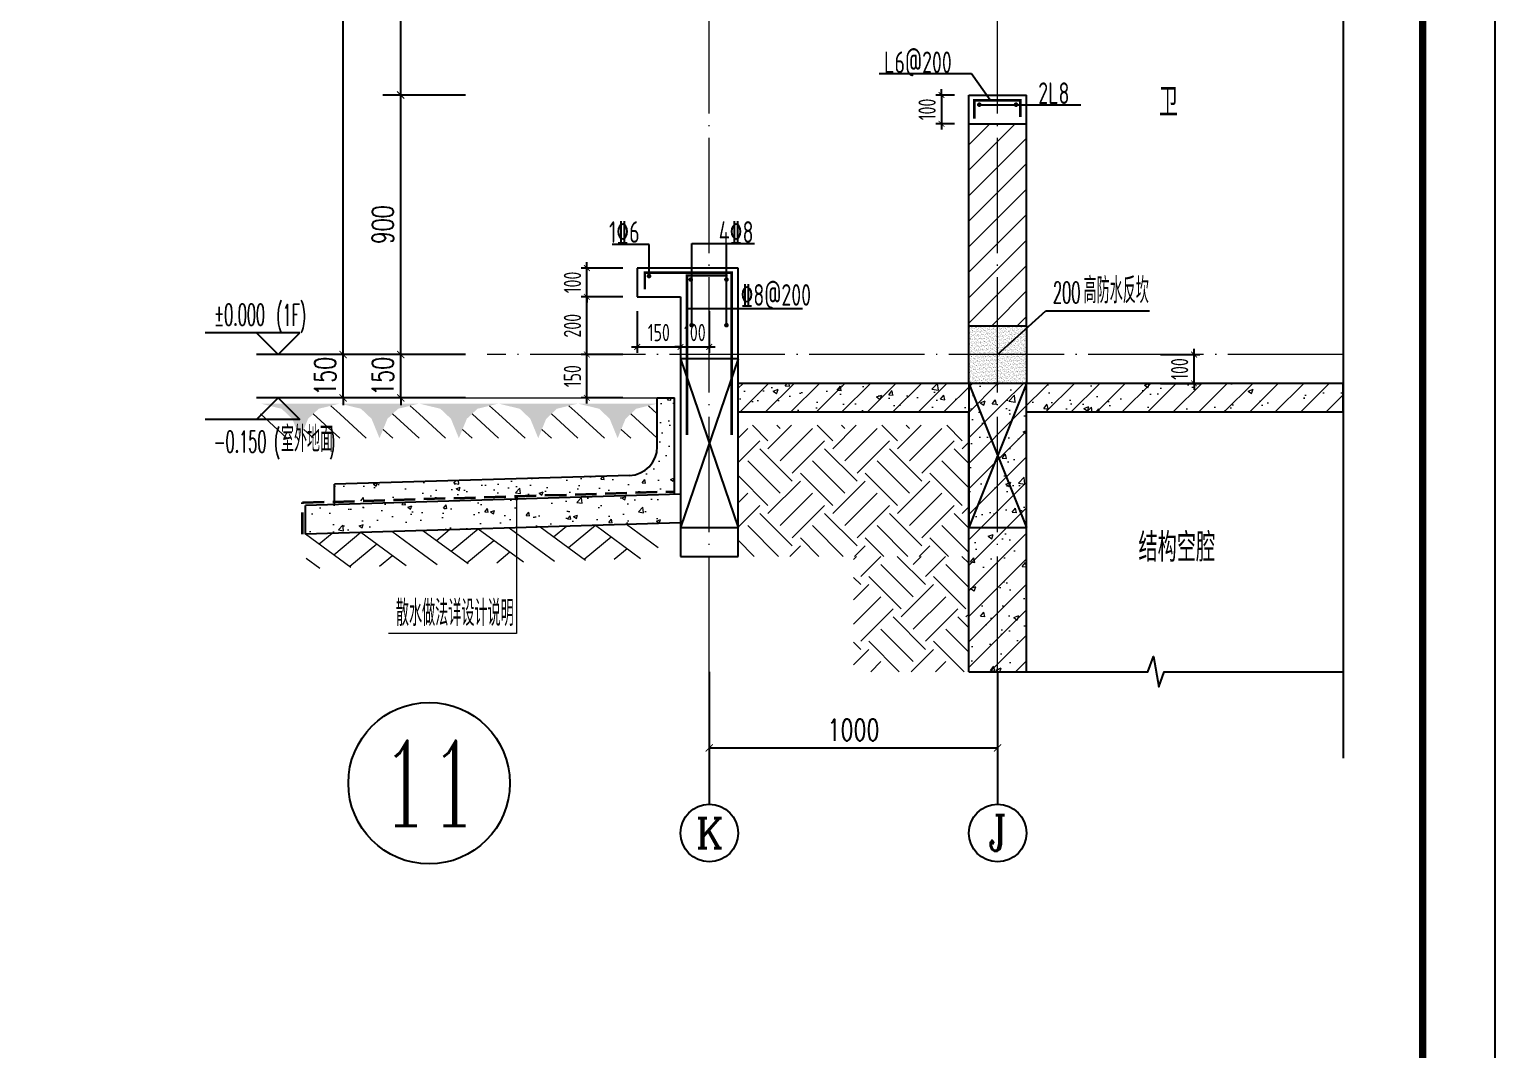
# Model space of a CAD drawing. Extents: x -668857 to 154266, y -275694 to 291306.
# Drawn here: x 78025 to 83107, y 143788 to 147327 of the extents above; entities that cross this region are included whole.
import ezdxf
from ezdxf.enums import TextEntityAlignment as Align

# ---------------------------------------------------------------- set-up
doc = ezdxf.new("R2010")
doc.units = 0
doc.header["$LTSCALE"] = 1000
doc.linetypes.add('DASH', pattern=[0.35, 0.25, -0.1])
doc.linetypes.add('DOTE', pattern=[2.4200000000000004, 2, -0.2, 0.02, -0.2])
doc.layers.get('0').update_dxf_attribs({"linetype": 'CONTINUOUS'})
doc.layers.get('DEFPOINTS').update_dxf_attribs({"linetype": 'CONTINUOUS'})
for name, color, linetype in [('A-AXIS_TEXT', 7, 'CONTINUOUS'), ('AXIS', 3, 'CONTINUOUS'), ('COLUMN', 4, 'CONTINUOUS'), ('DIM', 2, 'CONTINUOUS'), ('DIM_ELEV', 3, 'CONTINUOUS'), ('DIM_IDEN', 67, 'CONTINUOUS'), ('DIM_SYMB', 3, 'CONTINUOUS'), ('PUB_DIM', 3, 'CONTINUOUS'), ('PUB_TEXT', 2, 'CONTINUOUS'), ('REIN', 6, 'CONTINUOUS'), ('S-大样-砼线', 7, 'CONTINUOUS'), ('S-引出线', 40, 'CONTINUOUS'), ('TEXT', 2, 'CONTINUOUS'), ('WALL', 5, 'CONTINUOUS'), ('yichutu', 7, 'CONTINUOUS'), ('立面-看线', 251, 'CONTINUOUS')]:
    doc.layers.add(name, color=color, linetype=linetype)
for name, color, linetype, lineweight in [('AXIS_TEXT', 7, 'CONTINUOUS', 20), ('DOTE', 19, 'DOTE', 9), ('PUB_HATCH', 8, 'CONTINUOUS', 9), ('图框', 9, 'CONTINUOUS', 18), ('填充', 251, 'CONTINUOUS', 5), ('平面-排水沟', 86, 'CONTINUOUS', 15), ('立面-中轮廓线', 30, 'CONTINUOUS', 35), ('粉刷', 251, 'CONTINUOUS', 9)]:
    doc.layers.add(name, color=color, linetype=linetype, lineweight=lineweight)
doc.styles.add('_TCH_AXIS', font='COMPLEX', dxfattribs={"bigfont": 'GBCBIG'})
doc.styles.add('_TCH_DIM', font='SIMPLEX.shx', dxfattribs={"width": 0.7, "bigfont": 'GBCBIG.shx'})
doc.styles.add('_TCH_DIM_T3', font='SIMPLEX', dxfattribs={"width": 0.7058823529411765, "bigfont": 'GBCBIG'})
doc.styles.add('COMPLEX', font='COMPLEX')
doc.styles.add('DIM_FONT_T3', font='SIMPLEX', dxfattribs={"width": 0.7058823529411765, "bigfont": 'GBCBIG'})
doc.styles.add('TSSD_DIMENSION', font='Tssdeng.shx', dxfattribs={"width": 0.7, "bigfont": 'tssdchn.shx'})
doc.styles.add('TSSD_REIN', font='tssdeng.shx', dxfattribs={"width": 0.7, "height": 300, "bigfont": 'tssdchn.shx'})
doc.styles.add('w', font='tssdeng.shx', dxfattribs={"width": 0.8, "bigfont": 'tssdchn.shx'})
doc.dimstyles.new('_TCH_ARCH&&25', dxfattribs={"dimtxt": 74.375, "dimasz": 25, "dimexe": 62.5, "dimexo": 75, "dimgap": 25, "dimtad": 1, "dimdec": 0, "dimzin": 0, "dimdsep": 46, "dimtxsty": '_TCH_DIM_T3', "dimblk": 'ARCHTICK', "dimcen": 0.09, "dimclrt": 7, "dimazin": 0, "dimtfac": 1, "dimtdec": 0, "dimtix": 1, "dimtmove": 2, "dimatfit": 3, "dimldrblk": 'ARCHTICK', "dimfxl": 0, "dimtolj": 1, "dimtzin": 0, "dimarcsym": 0})
doc.dimstyles.new('TSSD_20_20', dxfattribs={"dimtxt": 60, "dimasz": 20, "dimexe": 20, "dimexo": 50, "dimgap": 20, "dimtad": 1, "dimdec": 0, "dimzin": 0, "dimdsep": 46, "dimtxsty": 'TSSD_DIMENSION', "dimblk": 'ARCHTICK', "dimblk1": 'ARCHTICK', "dimblk2": 'ARCHTICK', "dimcen": 0, "dimdle": 20, "dimclrt": 7, "dimadec": 0, "dimazin": 0, "dimtfac": 1, "dimtdec": 0, "dimtix": 1, "dimtmove": 2, "dimatfit": 3, "dimfxl": 0, "dimtolj": 1, "dimtzin": 0, "dimarcsym": 0})
pattern_1 = [(50.00000000000016, (28072.98604835232, 249033.2504860063), (143.4520365201507, -12.55042699651864), [14.99999999999997, -164.9999999999995]), (355.0000000000001, (28072.98604835232, 249033.2504860063), (-27.7502667226004, 150.4384267400023), [12, -132]), (100.4514000000001, (28084.94038435235, 249032.2046180062), (115.7018763428039, 137.887908412191), [12.74803799999998, -140.2284223999996]), (46.18420000000015, (28072.98604835232, 249073.2504860063), (213.448209725129, -33.10380286580305), [22.5, -247.5]), (96.63560000000004, (28090.77339735231, 249070.4918246062), (186.9325411097402, 194.8235741800888), [19.12205759999994, -210.3425999999996]), (351.1842000000001, (28072.98604835232, 249073.2504860063), (186.9323890267249, 194.8237201850654), [18, -198]), (21.00000000000014, (28092.98604835232, 249063.2504860063), (119.3814104236925, -80.52377813306745), [15, -165]), (326.0000000000002, (28092.98604835232, 249063.2504860063), (48.66306638431596, 145.0300090093707), [11.99999999999997, -131.9999999999995]), (71.45140000000016, (28102.93449495232, 249056.5401648062), (168.0445257162978, 64.50609934199092), [12.74803799999997, -140.2284223999995]), (37.50000000000015, (28072.98604835232, 249033.2504860063), (2.431971063457958, 66.5787707662623), [0, -130.3999999999995, 0, -133.9999999999995, 0, -132.4999999999995]), (7.500000000000139, (28072.98604835232, 249033.2504860063), (52.61390748842951, 78.8823423764722), [0, -76.39999999999995, 0, -127.4, 0, -50.49999999999998]), (327.5000000000001, (28028.38604835235, 249033.2504860063), (106.7644872344818, -4.510974346875678), [0, -50, 0, -156, 0, -207]), (317.5000000000001, (28008.38604835235, 249033.2504860063), (116.6372338684772, 20.02099646646384), [0, -64.99999999999973, 0, -103.5999999999997, 0, -146.9999999999995])]
pattern_2 = [(45, (-562273.4887092756, 314642.0661346278), (-44.19417382415921, 44.19417382415922), []), (49.99999999999999, (-562273.4887092756, 314642.0661346278), (179.3150456501884, -15.68803374564878), [18.75, -206.25]), (355, (-562273.4887092756, 314642.0661346278), (-34.68783340325, 188.048033425003), [15, -165]), (100.4514, (-562258.5457892758, 314640.7587996279), (144.6273454285054, 172.3598855152384), [15.9350475, -175.285528]), (46.18420000000002, (-562273.4887092756, 314692.0661346278), (266.8102621564111, -41.37975358225452), [28.12499999999995, -309.3749999999992]), (96.6356, (-562251.2545230256, 314688.6178078778), (233.6656763871758, 243.5294677251104), [23.902572, -262.92825]), (351.1842, (-562273.4887092756, 314692.0661346278), (233.6654862834068, 243.5296502313311), [22.5, -247.5]), (21, (-562248.4887092756, 314679.5661346278), (149.2267630296154, -100.6547226663347), [18.75, -206.25]), (326.0000000000001, (-562248.4887092756, 314679.5661346278), (60.82883298039543, 181.2875112617133), [15, -165]), (71.4514, (-562236.0531510257, 314671.1782331279), (210.0556571453725, 80.6326241774881), [15.9350475, -175.285528]), (37.50000000000001, (-562273.4887092756, 314642.0661346278), (3.039963829322667, 83.22346345782788), [0, -163, 0, -167.5, 0, -165.625]), (7.499999999999999, (-562273.4887092756, 314642.0661346278), (65.76738436053715, 98.60292797059006), [0, -95.5, 0, -159.25, 0, -63.125]), (327.5, (-562329.2387092756, 314642.0661346278), (133.4556090431022, -5.638717933594939), [0, -62.5, 0, -195, 0, -258.75]), (317.5, (-562354.2387092756, 314642.0661346278), (145.7965423355966, 25.02624558307943), [0, -81.25, 0, -129.5, 0, -183.75])]

# ---------------------------------------------------------------- blocks, each defined once
blk = doc.blocks.new('GFDDDDRG')
at = {"layer": '图框'}
blk.add_lwpolyline([(923309.7791572664, -107436.9617041193), (923309.7791572663, -159999.4617041193), (893609.7791572664, -159999.4617041193), (893609.7791572665, -107436.9617041193)], close=True, dxfattribs=at)
blk.add_lwpolyline([(923309.7791572664, -107436.9617041193), (923309.7791572663, -159999.4617041193), (893609.7791572664, -159999.4617041193), (893609.7791572665, -107436.9617041193)], close=True, dxfattribs=at)
at = {"layer": '图框', "const_width": 50}
blk.add_lwpolyline([(894109.7791572664, -159499.4617041193), (922809.7791572663, -159499.4617041193), (922809.7791572664, -108686.9617041193), (894109.7791572665, -108686.9617041193)], close=True, dxfattribs=at)
blk = doc.blocks.new('yct-1051-594-26275-14850-25-1002.0')
at = {"layer": 'yichutu', "color": 7}
blk.add_lwpolyline([(0, 0), (0, 14850), (26275, 14850), (26275, 0)], close=True, dxfattribs=at)
blk = doc.blocks.new('$LINEPAT$素土夯实')
at = {"color": 0}
for p, q in [((0, -210.0000000002183), (210.0000000002183, 0)), ((120.0000000004366, -300), (420.0000000004366, 0)), ((420.0000000004366, 0), (607.5000000004366, -187.5)), ((495.0000000004366, -300), (795.0000000008258, 0)), ((615.0000000006003, 0), (705.0000000005821, -89.99999999998181)), ((314.9999999997817, -105.0000000001091), (502.4999999997817, -292.5000000001091)), ((210.0000000002183, -209.9999999999454), (300, -300)), ((705.0000000010441, -300), (795.0000000008258, -210.0000000002183))]:
    blk.add_line(p, q, dxfattribs=at)
blk = doc.blocks.new('$LinePat$自然土壤')
at = {"color": 0}
for p, q in [((0, -90.00000000005457), (70.98591549290177, -19.01408450693634)), ((0, -300), (210.7368421054289, -89.26315789457112)), ((420.0000000004366, -300), (629.9999999995634, -90.00000000005457)), ((210.0000000002183, -300), (286.3636363636379, -223.6363636365804))]:
    blk.add_line(p, q, dxfattribs=at)
for points in [[(0, 0), (629.9999999995634, 0), (168.0000000003929, -44.99999999989086), (462.0000000002619, -44.99999999989086)], [(168.0000000003929, -44.99999999989086), (462.0000000002619, -44.99999999989086), (252.0000000000437, -131.9999999998799), (377.9999999995198, -131.9999999998799)], [(252.0000000000437, -131.9999999998799), (377.9999999995198, -131.9999999998799), (314.9999999997817, -300)]]:
    blk.add_solid(points, dxfattribs=at)
blk = doc.blocks.new('sanshui')
at = {"layer": '粉刷'}
h = blk.add_hatch(dxfattribs=at)
h.set_pattern_fill('混凝土', color=256, scale=20)
h.set_pattern_definition(pattern_1)
edge = h.paths.add_edge_path()
edge.add_line((346317.8252895003, 427329.631422094), (346257.8252895003, 427329.6314220941))
edge.add_line((346257.8252895004, 427329.631422094), (346257.8252895003, 427160.2764119735))
edge.add_arc((346157.8252895003, 427160.2764119735), 100.0000000000227, 271.7183580016376, 359.9999999999833, ccw=False)
edge.add_line((346160.8239404108, 427060.3213816212), (345137.8252895002, 427029.6314220941))
edge.add_line((345137.8252895002, 427029.6314220941), (345137.8252895002, 426969.6044281662))
edge.add_line((345137.8252895002, 426969.6044281662), (346317.8252895002, 427005.0044281661))
edge.add_line((346317.8252895002, 427005.0044281661), (346317.8252895003, 427329.631422094))
h = blk.add_hatch(dxfattribs=at)
h.set_pattern_fill('混凝土', color=256, scale=20)
h.set_pattern_definition(pattern_1)
h.paths.add_polyline_path([(346337.8252895002, 426895.5549392985), (346337.8252895002, 426995.5999291781), (345037.8252895002, 426956.5999291783), (345037.8252895002, 426856.5549392988)])
at = {"layer": 'COLUMN'}
for p, q in [((346257.8252895004, 427329.631422094), (346317.8252895004, 427329.631422094)), ((346257.8252895003, 427160.2764119735), (346257.8252895004, 427329.631422094)), ((346317.8252895002, 426994.999929178), (346317.8252895004, 427329.631422094)), ((346160.8239404108, 427060.3213816212), (345137.8252895002, 427029.6314220941)), ((345137.8252895002, 426959.5999291783), (345137.8252895002, 427029.6314220941)), ((346338.1251545461, 426995.6089251295), (345037.8252895002, 426956.5999291783)), ((345037.8252895002, 426856.5549392988), (345037.8252895002, 426956.5999291783)), ((346338.1251545559, 426895.5639352502), (345037.8252895002, 426856.5549392988))]:
    blk.add_line(p, q, dxfattribs=at)
blk.add_arc((346157.8252895003, 427160.2764119735), 100, 271.7183580025722, 0, dxfattribs=at)
at = {"layer": '立面-中轮廓线', "linetype": 'DASH', "ltscale": 0.3}
blk.add_lwpolyline([(345027.8252895002, 426856.5549392988), (345027.8252895002, 426966.3044281662), (346317.8252895002, 427005.0044281661)], dxfattribs=at)
at = {"layer": '粉刷'}
blk.add_line((344881.4937397202, 427329.6314220942), (346257.8252895004, 427329.6314220939), dxfattribs=at)
at = {"layer": '粉刷', "yscale": 0.4, "zscale": 0.4}
for name, p, xscale, rotation in [('$LinePat$自然土壤', (345156.7600496762, 427309.6314220941), -0.4369306507241237, 359.9999999999903), ('$LinePat$自然土壤', (345432.0263596322, 427309.631422094), -0.4369306507241237, 359.9999999999903), ('$LinePat$自然土壤', (345707.2926695882, 427309.631422094), -0.4369306507241237, 359.9999999999903), ('$LinePat$自然土壤', (345982.5589795442, 427309.631422094), -0.4369306507241237, 359.9999999999903), ('$LinePat$自然土壤', (346257.8252895002, 427309.6314220939), -0.4369306507241237, 359.9999999999903), ('$LINEPAT$素土夯实', (345444.4919561668, 426868.7549392987), -0.5117605352322558, 1.718358001643932), ('$LINEPAT$素土夯实', (345851.1586228333, 426880.9549392986), -0.5117605352322558, 1.718358001643932), ('$LINEPAT$素土夯实', (346257.8252894999, 426893.1549392985), -0.5117605352322558, 1.718358001643932)]:
    blk.add_blockref(name, p, dxfattribs=dict(at, xscale=xscale, rotation=rotation))
blk = doc.blocks.new('_ArchTick')
at = {"color": 0, "linetype": 'ByBlock', "const_width": 0.15}
blk.add_lwpolyline([(-0.5, -0.5), (0.5, 0.5)], dxfattribs=at)
blk = doc.blocks.new('*D2853')
at = {"layer": 'DEFPOINTS', "color": 0}
for p in [(80133.12256769696, 146399.0340897865), (80283.12256769545, 146399.0340897836), (80283.12256769545, 146225.3233998305)]:
    blk.add_point(p, dxfattribs=at)
at = {"layer": 'DIM', "color": 0, "lineweight": -2}
for p, q in [((80133.12256769696, 146349.0340897865), (80133.12256769696, 146205.3233998305)), ((80283.12256769545, 146349.0340897836), (80283.12256769545, 146205.3233998305)), ((80113.12256769696, 146225.3233998305), (80303.12256769545, 146225.3233998305))]:
    blk.add_line(p, q, dxfattribs=at)
at = {"layer": 'DIM', "color": 0, "lineweight": -2, "xscale": 20, "yscale": 20, "zscale": 20, "rotation": 180}
blk.add_blockref('_ArchTick', (80133.12256769696, 146225.3233998305), dxfattribs=at)
at = {"layer": 'DIM', "color": 0, "lineweight": -2, "xscale": 20, "yscale": 20, "zscale": 20}
blk.add_blockref('_ArchTick', (80283.12256769545, 146225.3233998305), dxfattribs=at)
at = {"layer": 'DIM', "color": 7, "insert": (80208.1225676962, 146275.3233998305), "char_height": 60, "attachment_point": 5, "style": 'TSSD_DIMENSION'}
blk.add_mtext('\\A1;150', dxfattribs=at)
blk = doc.blocks.new('*D2854')
at = {"layer": 'DEFPOINTS', "color": 0}
for p in [(80283.12256769557, 146399.0340897836), (80383.12256101822, 146399.0340897817), (80383.12256101822, 146225.3233998281)]:
    blk.add_point(p, dxfattribs=at)
at = {"layer": 'DIM', "color": 0, "lineweight": -2}
for p, q in [((80283.12256769557, 146349.0340897836), (80283.12256769557, 146205.3233998281)), ((80383.12256101822, 146349.0340897817), (80383.12256101822, 146205.3233998281)), ((80283.12256769557, 146225.3233998281), (80263.12256769557, 146225.3233998281)), ((80283.12256769557, 146225.3233998281), (80383.12256101822, 146225.3233998281)), ((80383.12256101822, 146225.3233998281), (80403.12256101822, 146225.3233998281))]:
    blk.add_line(p, q, dxfattribs=at)
at = {"layer": 'DIM', "color": 0, "lineweight": -2, "xscale": 20, "yscale": 20, "zscale": 20}
blk.add_blockref('_ArchTick', (80283.12256769557, 146225.3233998281), dxfattribs=at)
at = {"layer": 'DIM', "color": 0, "lineweight": -2, "xscale": 20, "yscale": 20, "zscale": 20, "rotation": 180}
blk.add_blockref('_ArchTick', (80383.12256101822, 146225.3233998281), dxfattribs=at)
at = {"layer": 'DIM', "color": 7, "insert": (80333.12256435689, 146275.3233998281), "char_height": 60, "attachment_point": 5, "style": 'TSSD_DIMENSION'}
blk.add_mtext('\\A1;100', dxfattribs=at)
blk = doc.blocks.new('*D2855')
at = {"layer": 'DEFPOINTS', "color": 0}
for p in [(81898.30492699158, 146199.0342271297), (82064.2648120831, 146199.0342271297), (81898.30492699158, 146099.0342273136)]:
    blk.add_point(p, dxfattribs=at)
at = {"layer": 'DIM', "color": 0, "lineweight": -2}
for p, q in [((82064.2648120831, 146199.0342271297), (82064.2648120831, 146219.0342271297)), ((81948.30492699158, 146199.0342271297), (82084.2648120831, 146199.0342271297)), ((82064.2648120831, 146099.0342273136), (82064.2648120831, 146199.0342271297)), ((81948.30492699158, 146099.0342273136), (82084.2648120831, 146099.0342273136)), ((82064.2648120831, 146099.0342273136), (82064.2648120831, 146079.0342273136))]:
    blk.add_line(p, q, dxfattribs=at)
at = {"layer": 'DIM', "color": 0, "lineweight": -2, "xscale": 20, "yscale": 20, "zscale": 20}
for p, rotation in [((82064.2648120831, 146199.0342271297), 270), ((82064.2648120831, 146099.0342273136), 90)]:
    blk.add_blockref('_ArchTick', p, dxfattribs=dict(at, rotation=rotation))
at = {"layer": 'DIM', "color": 7, "insert": (82014.26481208309, 146149.0342272217), "char_height": 60, "attachment_point": 5, "rotation": 90, "style": 'TSSD_DIMENSION'}
blk.add_mtext('\\A1;100', dxfattribs=at)
blk = doc.blocks.new('*D2856')
at = {"layer": 'DEFPOINTS', "color": 0}
for p in [(79958.51180124807, 146499.0340897949), (80133.12256769731, 146499.0340897949), (80133.12256769731, 146399.0340897793)]:
    blk.add_point(p, dxfattribs=at)
at = {"layer": 'DIM', "color": 0, "lineweight": -2}
for p, q in [((80083.12256769731, 146499.0340897949), (79938.51180124807, 146499.0340897949)), ((79958.51180124807, 146499.0340897949), (79958.51180124807, 146519.0340897949)), ((79958.51180124807, 146399.0340897793), (79958.51180124807, 146499.0340897949)), ((80083.12256769731, 146399.0340897793), (79938.51180124807, 146399.0340897793)), ((79958.51180124807, 146399.0340897793), (79958.51180124807, 146379.0340897793))]:
    blk.add_line(p, q, dxfattribs=at)
at = {"layer": 'DIM', "color": 0, "lineweight": -2, "xscale": 20, "yscale": 20, "zscale": 20}
for p, rotation in [((79958.51180124807, 146499.0340897949), 270), ((79958.51180124807, 146399.0340897793), 90)]:
    blk.add_blockref('_ArchTick', p, dxfattribs=dict(at, rotation=rotation))
at = {"layer": 'DIM', "color": 7, "insert": (79908.51180124805, 146449.0340897871), "char_height": 60, "attachment_point": 5, "rotation": 90, "style": 'TSSD_DIMENSION'}
blk.add_mtext('\\A1;100', dxfattribs=at)
blk = doc.blocks.new('*D2857')
at = {"layer": 'DEFPOINTS', "color": 0}
for p in [(79958.51180124807, 146399.0340897793), (80133.12256769731, 146399.0340897793), (80133.12256769731, 146199.0340897829)]:
    blk.add_point(p, dxfattribs=at)
at = {"layer": 'DIM', "color": 0, "lineweight": -2}
for p, q in [((79958.51180124807, 146179.0340897829), (79958.51180124807, 146419.0340897793)), ((80083.12256769731, 146399.0340897793), (79938.51180124807, 146399.0340897793)), ((80083.12256769731, 146199.0340897829), (79938.51180124807, 146199.0340897829))]:
    blk.add_line(p, q, dxfattribs=at)
at = {"layer": 'DIM', "color": 0, "lineweight": -2, "xscale": 20, "yscale": 20, "zscale": 20}
for p, rotation in [((79958.51180124807, 146399.0340897793), 90), ((79958.51180124807, 146199.0340897829), 270)]:
    blk.add_blockref('_ArchTick', p, dxfattribs=dict(at, rotation=rotation))
at = {"layer": 'DIM', "color": 7, "insert": (79908.51180124805, 146299.0340897811), "char_height": 60, "attachment_point": 5, "rotation": 90, "style": 'TSSD_DIMENSION'}
blk.add_mtext('\\A1;200', dxfattribs=at)
blk = doc.blocks.new('*D2858')
at = {"layer": 'DEFPOINTS', "color": 0}
for p in [(79958.51180124807, 146199.0340897829), (80133.12256769731, 146199.0340897829), (80133.12256769731, 146049.0340897828)]:
    blk.add_point(p, dxfattribs=at)
at = {"layer": 'DIM', "color": 0, "lineweight": -2}
for p, q in [((79958.51180124807, 146029.0340897828), (79958.51180124807, 146219.0340897829)), ((80083.12256769731, 146199.0340897829), (79938.51180124807, 146199.0340897829)), ((80083.12256769731, 146049.0340897828), (79938.51180124807, 146049.0340897828))]:
    blk.add_line(p, q, dxfattribs=at)
at = {"layer": 'DIM', "color": 0, "lineweight": -2, "xscale": 20, "yscale": 20, "zscale": 20}
for p, rotation in [((79958.51180124807, 146199.0340897829), 90), ((79958.51180124807, 146049.0340897828), 270)]:
    blk.add_blockref('_ArchTick', p, dxfattribs=dict(at, rotation=rotation))
at = {"layer": 'DIM', "color": 7, "insert": (79908.51180124805, 146124.0340897829), "char_height": 60, "attachment_point": 5, "rotation": 90, "style": 'TSSD_DIMENSION'}
blk.add_mtext('\\A1;150', dxfattribs=at)
blk = doc.blocks.new('*D2869')
at = {"layer": 'AXIS', "color": 0, "lineweight": -2}
for p, q in [((80383.09208439884, 145024.0318001706), (80383.09208439884, 144772.4981365108)), ((81383.09208439884, 145024.0318001706), (81383.09208439884, 144772.4981365108)), ((80383.09208439884, 144834.9981365108), (81383.09208439884, 144834.9981365108))]:
    blk.add_line(p, q, dxfattribs=at)
at = {"layer": 'DEFPOINTS', "color": 0}
for p in [(80383.09208439884, 145099.0318001706), (81383.09208439884, 145099.0318001706), (81383.09208439884, 144834.9981365108)]:
    blk.add_point(p, dxfattribs=at)
at = {"layer": 'AXIS', "color": 0, "lineweight": -2, "xscale": 25, "yscale": 25, "zscale": 25, "rotation": 180}
blk.add_blockref('_ArchTick', (80383.09208439884, 144834.9981365108), dxfattribs=at)
at = {"layer": 'AXIS', "color": 0, "lineweight": -2, "xscale": 25, "yscale": 25, "zscale": 25}
blk.add_blockref('_ArchTick', (81383.09208439884, 144834.9981365108), dxfattribs=at)
at = {"layer": 'AXIS', "color": 7, "insert": (80883.09208439884, 144897.1856365108), "char_height": 74.375, "attachment_point": 5, "style": '_TCH_DIM_T3'}
blk.add_mtext('\\A1;1000', dxfattribs=at)
blk = doc.blocks.new('*D2883')
at = {"layer": 'DEFPOINTS', "color": 0}
for p in [(79312.92840373388, 146199.0340897829), (79612.9284037546, 146199.0340897829), (79612.9284037546, 146048.5636416063)]:
    blk.add_point(p, dxfattribs=at)
at = {"layer": 'PUB_DIM', "color": 0, "lineweight": -2}
for p, q in [((79312.92840373388, 146199.0340897829), (79312.92840373388, 146224.0340897829)), ((79537.9284037546, 146199.0340897829), (79250.42840373388, 146199.0340897829)), ((79312.92840373388, 146048.5636416063), (79312.92840373388, 146199.0340897829)), ((79537.9284037546, 146048.5636416063), (79250.42840373388, 146048.5636416063)), ((79312.92840373388, 146048.5636416063), (79312.92840373388, 146023.5636416063))]:
    blk.add_line(p, q, dxfattribs=at)
at = {"layer": 'PUB_DIM', "color": 0, "lineweight": -2, "xscale": 25, "yscale": 25, "zscale": 25}
for p, rotation in [((79312.92840373388, 146199.0340897829), 270), ((79312.92840373388, 146048.5636416063), 90)]:
    blk.add_blockref('_ArchTick', p, dxfattribs=dict(at, rotation=rotation))
at = {"layer": 'PUB_DIM', "color": 7, "insert": (79250.74090373387, 146123.7988656946), "char_height": 74.375, "attachment_point": 5, "rotation": 90, "style": '_TCH_DIM_T3'}
blk.add_mtext('\\A1;150', dxfattribs=at)
blk = doc.blocks.new('*D2884')
at = {"layer": 'DEFPOINTS', "color": 0}
for p in [(79312.92840373388, 147099.0342273037), (79612.9284037546, 147099.0342273037), (79612.9284037546, 146199.0340897829)]:
    blk.add_point(p, dxfattribs=at)
at = {"layer": 'PUB_DIM', "color": 0, "lineweight": -2}
for p, q in [((79537.9284037546, 147099.0342273037), (79250.42840373388, 147099.0342273037)), ((79312.92840373388, 146199.0340897829), (79312.92840373388, 147099.0342273037)), ((79537.9284037546, 146199.0340897829), (79250.42840373388, 146199.0340897829))]:
    blk.add_line(p, q, dxfattribs=at)
at = {"layer": 'PUB_DIM', "color": 0, "lineweight": -2, "xscale": 25, "yscale": 25, "zscale": 25}
for p, rotation in [((79312.92840373388, 147099.0342273037), 90), ((79312.92840373388, 146199.0340897829), 270)]:
    blk.add_blockref('_ArchTick', p, dxfattribs=dict(at, rotation=rotation))
at = {"layer": 'PUB_DIM', "color": 7, "insert": (79250.74090373387, 146649.0341585433), "char_height": 74.375, "attachment_point": 5, "rotation": 90, "style": '_TCH_DIM_T3'}
blk.add_mtext('\\A1;900', dxfattribs=at)
blk = doc.blocks.new('*D2885')
at = {"layer": 'DEFPOINTS', "color": 0}
for p in [(79312.92840373388, 148499.0340897832), (79612.9284037546, 148499.0340897832), (79612.9284037546, 147099.0342273037)]:
    blk.add_point(p, dxfattribs=at)
at = {"layer": 'PUB_DIM', "color": 0, "lineweight": -2}
for p, q in [((79537.9284037546, 148499.0340897832), (79250.42840373388, 148499.0340897832)), ((79312.92840373388, 147099.0342273037), (79312.92840373388, 148499.0340897832)), ((79537.9284037546, 147099.0342273037), (79250.42840373388, 147099.0342273037))]:
    blk.add_line(p, q, dxfattribs=at)
at = {"layer": 'PUB_DIM', "color": 0, "lineweight": -2, "xscale": 25, "yscale": 25, "zscale": 25}
for p, rotation in [((79312.92840373388, 148499.0340897832), 90), ((79312.92840373388, 147099.0342273037), 270)]:
    blk.add_blockref('_ArchTick', p, dxfattribs=dict(at, rotation=rotation))
at = {"layer": 'PUB_DIM', "color": 7, "insert": (79250.74090373387, 147799.0341585435), "char_height": 74.375, "attachment_point": 5, "rotation": 90, "style": '_TCH_DIM_T3'}
blk.add_mtext('\\A1;1400', dxfattribs=at)
blk = doc.blocks.new('*D2903')
at = {"layer": 'DEFPOINTS', "color": 0}
for p in [(79112.92840372946, 146199.0340897829), (79612.9284037546, 146199.0340897829), (79612.9284037546, 146048.5636416063)]:
    blk.add_point(p, dxfattribs=at)
at = {"layer": 'PUB_DIM', "color": 0, "lineweight": -2}
for p, q in [((79112.92840372946, 146199.0340897829), (79112.92840372946, 146224.0340897829)), ((79537.9284037546, 146199.0340897829), (79050.42840372946, 146199.0340897829)), ((79112.92840372946, 146048.5636416063), (79112.92840372946, 146199.0340897829)), ((79537.9284037546, 146048.5636416063), (79050.42840372946, 146048.5636416063)), ((79112.92840372946, 146048.5636416063), (79112.92840372946, 146023.5636416063))]:
    blk.add_line(p, q, dxfattribs=at)
at = {"layer": 'PUB_DIM', "color": 0, "lineweight": -2, "xscale": 25, "yscale": 25, "zscale": 25}
for p, rotation in [((79112.92840372946, 146199.0340897829), 270), ((79112.92840372946, 146048.5636416063), 90)]:
    blk.add_blockref('_ArchTick', p, dxfattribs=dict(at, rotation=rotation))
at = {"layer": 'PUB_DIM', "color": 7, "insert": (79050.74090372944, 146123.7988656946), "char_height": 74.375, "attachment_point": 5, "rotation": 90, "style": '_TCH_DIM_T3'}
blk.add_mtext('\\A1;150', dxfattribs=at)
blk = doc.blocks.new('*D2904')
at = {"layer": 'DEFPOINTS', "color": 0}
for p in [(79112.92840372946, 149099.0340897829), (79612.9284037546, 149099.0340897829), (79612.9284037546, 146199.0340897829)]:
    blk.add_point(p, dxfattribs=at)
at = {"layer": 'PUB_DIM', "color": 0, "lineweight": -2}
for p, q in [((79537.9284037546, 149099.0340897829), (79050.42840372946, 149099.0340897829)), ((79112.92840372946, 146199.0340897829), (79112.92840372946, 149099.0340897829)), ((79537.9284037546, 146199.0340897829), (79050.42840372946, 146199.0340897829))]:
    blk.add_line(p, q, dxfattribs=at)
at = {"layer": 'PUB_DIM', "color": 0, "lineweight": -2, "xscale": 25, "yscale": 25, "zscale": 25}
for p, rotation in [((79112.92840372946, 149099.0340897829), 90), ((79112.92840372946, 146199.0340897829), 270)]:
    blk.add_blockref('_ArchTick', p, dxfattribs=dict(at, rotation=rotation))
at = {"layer": 'PUB_DIM', "color": 7, "insert": (79050.74090372944, 147649.0340897829), "char_height": 74.375, "attachment_point": 5, "rotation": 90, "style": '_TCH_DIM_T3'}
blk.add_mtext('\\A1;2900', dxfattribs=at)
blk = doc.blocks.new('_AXISO')
blk.add_circle((0, 0), 0.5)
at = {"layer": 'A-AXIS_TEXT', "style": 'COMPLEX', "width": 1.041666666666666}
blk.add_attdef('A', text='', height=0.56, dxfattribs=at).set_placement((-0.25, -0.28), (0.25, -0.28), align=Align.FIT)
blk = doc.blocks.new('*D3414')
at = {"layer": 'DEFPOINTS', "color": 0}
for p in [(81283.12230162253, 147099.0342273236), (81188.47919951449, 146999.0342273236), (81283.12230162253, 146999.0342273236)]:
    blk.add_point(p, dxfattribs=at)
at = {"layer": 'DIM', "color": 0, "lineweight": -2}
for p, q in [((81233.12230162253, 147099.0342273236), (81168.47919951449, 147099.0342273236)), ((81188.47919951449, 147099.0342273236), (81188.47919951449, 147119.0342273236)), ((81188.47919951449, 147099.0342273236), (81188.47919951449, 146999.0342273236)), ((81233.12230162253, 146999.0342273236), (81168.47919951449, 146999.0342273236)), ((81188.47919951449, 146999.0342273236), (81188.47919951449, 146979.0342273236))]:
    blk.add_line(p, q, dxfattribs=at)
at = {"layer": 'DIM', "color": 0, "lineweight": -2, "xscale": 20, "yscale": 20, "zscale": 20}
for p, rotation in [((81188.47919951449, 147099.0342273236), 270), ((81188.47919951449, 146999.0342273236), 90)]:
    blk.add_blockref('_ArchTick', p, dxfattribs=dict(at, rotation=rotation))
at = {"layer": 'DIM', "color": 7, "insert": (81138.47919951448, 147049.0342273236), "char_height": 60, "attachment_point": 5, "rotation": 90, "style": 'TSSD_DIMENSION'}
blk.add_mtext('\\A1;100', dxfattribs=at)
blk = doc.blocks.new('20210809.03331048')
at = {"layer": 'REIN', "const_width": 9}
for points in [[(87270.69397699813, 67407.11816680472), (87270.69397699813, 67465.2847765595), (87571.93069054911, 67465.2847765595), (87571.93069054911, 66902.10310687538)], [(87558.2410893522, 67454.98451170366), (87416.58524265027, 67454.98451170366), (87416.58524265027, 66902.10310687538)]]:
    blk.add_lwpolyline(points, dxfattribs=at)
at = {"layer": 'REIN', "const_width": 8}
for points in [[(87281.17751216868, 67453.04116283095, 1), (87289.17751216868, 67453.04116283095, 1)], [(87425.94260319209, 67441.08224856126, 1), (87433.94260319209, 67441.08224856126, 1)], [(87549.67117955888, 67441.08224856126, 1), (87557.67117955888, 67441.08224856126, 1)], [(87429.22968043646, 67282.81901701278, 1), (87437.22968043646, 67282.81901701278, 1)], [(87549.67117955888, 67282.81901701278, 1), (87557.67117955888, 67282.81901701278, 1)]]:
    blk.add_lwpolyline(points, format="xyb", close=True, dxfattribs=at)
at = {"layer": 'S-大样-砼线'}
for p, q in [((87394.25690542514, 67165.93735919218), (87594.25690424236, 66580.93723981472)), ((87594.25985216888, 67165.93735919014), (87394.25985336749, 66580.93723980524))]:
    blk.add_line(p, q, dxfattribs=at)
blk.add_lwpolyline([(87594.25691128781, 67165.93735918641), (87394.25690542514, 67165.93735918641), (87394.256905427, 66580.93723980896), (87594.25691128874, 66580.93723980896)], close=True, dxfattribs=at)
at = {"layer": 'S-引出线'}
for p, q in [((87285.17751216868, 67562.67713447142), (87157.25466771869, 67562.67713447142)), ((87285.17751216868, 67453.04116283095), (87285.17751216868, 67562.67713447142)), ((87433.22968043646, 67282.81901701278), (87433.229680436, 67565.55247342441)), ((87433.22968043646, 67565.55247342441), (87650.966053237, 67565.55247342441)), ((87553.67117955888, 67282.81901701278), (87553.67117955888, 67565.55247342441)), ((87416.58524265027, 67341.17204454489), (87817.33921366071, 67341.17204454489))]:
    blk.add_line(p, q, dxfattribs=at)
at = {"layer": 'TEXT', "style": 'TSSD_REIN', "width": 0.7}
for s, p in [('1%%1326', (87146.43289402712, 67568.38893331302)), ('4%%1328', (87527.10346193824, 67568.38893331302)), ('%%1328@200', (87602.11297937881, 67350.25192490284))]:
    blk.add_text(s, height=75, rotation=1.867629851175362e-07, dxfattribs=at).set_placement(p)
blk = doc.blocks.new('20210809.03331260')
at = {"layer": 'REIN', "const_width": 9}
blk.add_lwpolyline([(87484.17413905729, 67998.77537316584), (87484.17413905729, 68062.58545126521), (87644.05902665015, 68062.58545126521), (87644.05902665015, 68004.62057115964)], dxfattribs=at)
at = {"layer": 'REIN', "const_width": 8}
for points in [[(87497.66146427253, 68047.52365398442, 1), (87505.66146427253, 68047.52365398442, 1)], [(87625.09821334062, 68047.52365398442, 1), (87633.09821334062, 68047.52365398442, 1)]]:
    blk.add_lwpolyline(points, format="xyb", close=True, dxfattribs=at)
at = {"layer": 'S-大样-砼线'}
for p, q in [((87465.17778861336, 67080.94484017597), (87665.17778760288, 66580.93723981472)), ((87665.1807353571, 67080.94484017394), (87465.18073672801, 66580.93723980524))]:
    blk.add_line(p, q, dxfattribs=at)
blk.add_lwpolyline([(87665.17779447604, 67080.94484017021), (87465.17778861336, 67080.94484017021), (87465.17778878752, 66580.93723980896), (87665.17779464927, 66580.93723980896)], close=True, dxfattribs=at)
at = {"layer": 'S-引出线'}
for p, q in [((87474.5888281595, 68154.84091618273), (87154.50981688779, 68154.84091618273)), ((87538.80876634456, 68062.58545126521), (87474.5888281595, 68154.84091618273)), ((87501.66146427253, 68047.52365398442), (87853.2882327484, 68047.52365398442))]:
    blk.add_line(p, q, dxfattribs=at)
at = {"layer": 'TEXT', "style": 'w', "width": 0.7}
for s, p in [('L6@200', (87171.47256206069, 68157.01060357213)), ('2L8', (87706.15828353167, 68049.90780227527))]:
    blk.add_text(s, height=75, rotation=1.867629851175362e-07, dxfattribs=at).set_placement(p)

msp = doc.modelspace()

# ---------------------------------------------------------------- hatches: boundary and pattern name
at = {"layer": 'PUB_HATCH'}
h = msp.add_hatch(dxfattribs=at)
h.set_pattern_fill('普通砖', color=256, scale=25, style=0)
h.set_pattern_definition([(45, (-562273.4887092756, 314686.9439721279), (-44.19419150182874, 44.19419150182875), [])])
h.paths.add_polyline_path([(81483.12255412538, 146299.0342276516), (81483.12255413004, 146999.0342273034), (81283.12255413004, 146999.0342273047), (81283.12255412538, 146299.034227653)])
h = msp.add_hatch(dxfattribs=at)
h.set_pattern_fill('钢筋混凝土', color=256, scale=25, style=0)
h.set_pattern_definition(pattern_2)
h.paths.add_polyline_path([(81383.12010881491, 146032.3675610161), (81383.12211055693, 146099.0342276836), (80483.12256323092, 146099.0342279651), (80483.1225631996, 145999.0342279651), (81283.1191078967, 145999.0342277141)])
h = msp.add_hatch(dxfattribs=at)
h.set_pattern_fill('钢筋混凝土', color=256, scale=25, style=0)
h.set_pattern_definition(pattern_2)
h.paths.add_polyline_path([(82581.64747335657, 146099.0342273087), (81383.12211055693, 146099.0342276836), (81383.12010881491, 146032.3675610161), (81483.11910799111, 145999.0342276506), (82581.64747332525, 145999.0342273087)])
h = msp.add_hatch(dxfattribs=at)
h.set_pattern_fill('钢筋混凝土', color=256, scale=25, style=0)
h.set_pattern_definition(pattern_2)
h.paths.add_polyline_path([(81483.09208435379, 145099.0287975684), (81483.11910799111, 145999.0342276506), (81383.12010881491, 146032.3675610161), (81283.1191078967, 145999.0342277141), (81283.0920844439, 145099.0348027855)])
at = {"layer": '填充'}
h = msp.add_hatch(dxfattribs=at)
h.set_pattern_fill('EARTH', color=250, scale=50, angle=45, style=0)
h.set_pattern_definition([(45, (-785025.9535499499, 272185.1161032721), (0, 224.5064030267289), [158.75, -158.75]), (45, (-785068.0485005174, 272227.2110538395), (0, 224.5064030267289), [158.75, -158.75]), (45, (-785110.1434510848, 272269.306004407), (0, 224.5064030267289), [158.75, -158.75]), (135, (-785110.1434510848, 272297.3693047854), (-224.5064030267289, 0), [158.75, -158.75]), (135, (-785068.0485005174, 272339.4642553529), (-224.5064030267289, 0), [158.75, -158.75]), (135, (-785025.9535499499, 272381.5592059203), (-224.5064030267289, 0), [158.75, -158.75])])
h.paths.add_polyline_path([(80483.1225607217, 145499.0476890272), (81283.1109258564, 145499.0404120511), (81283.11092585779, 145954.0321621638), (80483.12256072357, 145954.02771818)])
h = msp.add_hatch(dxfattribs=at)
h.set_pattern_fill('EARTH', color=250, scale=50, angle=45, style=0)
h.set_pattern_definition([(45, (-1034215.150788957, -310094.338075306), (0, 224.5064030267289), [158.75, -158.75]), (45, (-1034257.245739525, -310052.2431247383), (0, 224.5064030267289), [158.75, -158.75]), (45, (-1034299.340690092, -310010.1481741709), (0, 224.5064030267289), [158.75, -158.75]), (135, (-1034299.340690092, -309982.0848737925), (-224.5064030267289, 0), [158.75, -158.75]), (135, (-1034257.245739525, -309939.989923225), (-224.5064030267289, 0), [158.75, -158.75]), (135, (-1034215.150788957, -309897.8949726576), (-224.5064030267289, 0), [158.75, -158.75])])
h.paths.add_polyline_path([(81283.12256130937, 145499.0318001769), (80883.12256130914, 145499.0318001768), (80883.12256130704, 145099.031800237), (81283.12256130751, 145099.0318001112)])
at = {"layer": '立面-看线'}
h = msp.add_hatch(dxfattribs=at)
h.set_pattern_fill('碎沙', color=256, scale=4)
h.set_pattern_definition([(37.50000000000001, (-719770.1170897442, -239262.918232067), (-0.32000625919681, 9.788264746586847), [0, -7.7216, 0, -8.636000000000001, 0, -8.255]), (7.499999999999999, (-719770.1170897442, -239262.918232067), (8.990465662760052, 14.33650201136708), [0, -4.1656, 0, -6.9596, 0, -2.667]), (327.5, (-719776.3654897441, -239262.918232067), (15.81984740482916, 0.028743693570914), [0, -2.54, 0, -9.144, 0, -11.938]), (317.5, (-719776.3654897441, -239262.918232067), (15.27112904944595, 4.458586465144325), [0, -1.27, 0, -5.9944, 0, -6.858])])
h.paths.add_polyline_path([(81283.12256088213, 146099.0342275667), (81483.1225609436, 146099.0342272304), (81483.12256097433, 146299.0342273958), (81283.12256091286, 146299.0342279087)])

# ---------------------------------------------------------------- linework, layer by layer
at = {"layer": 'AXIS'}
for p, q in [((80383.09208439884, 145099.031800171), (80383.09208439884, 144639.6399943827)), ((81383.09208439884, 145099.031800171), (81383.09208439884, 144639.6399943827))]:
    msp.add_line(p, q, dxfattribs=at)
at = {"layer": 'AXIS', "color": 6}
msp.add_circle((79411.29777999443, 144712.4556740953), 280, dxfattribs=at)
at = {"layer": 'DIM_ELEV'}
for p, q in [((78962.92840372806, 146274.0340897829), (78634.92840372806, 146274.0340897829)), ((78887.92840372806, 146199.0340897829), (78812.92840372806, 146274.0340897829)), ((78887.92840372806, 146199.0340897829), (78962.92840372806, 146274.0340897829)), ((79312.92840373376, 146199.0340897829), (78812.92840372806, 146199.0340897829)), ((78887.92840372806, 146048.5636416063), (78812.92840372806, 145973.5636416063)), ((79312.92840373376, 146048.5636416063), (78812.92840372806, 146048.5636416063)), ((78887.92840372806, 146048.5636416063), (78962.92840372806, 145973.5636416063)), ((78962.92840372806, 145973.5636416063), (78634.92840372806, 145973.5636416063))]:
    msp.add_line(p, q, dxfattribs=at)
at = {"layer": 'DIM_IDEN'}
for p, q in [((81383.12281935697, 146199.0343310463), (81549.93373456865, 146350.5518250953)), ((81549.93373456865, 146350.5518250953), (81910.11024617369, 146350.5518250953))]:
    msp.add_line(p, q, dxfattribs=at)
at = {"layer": 'DIM_SYMB'}
for points in [[(82581.6474800614, 164119.0340928352), (82581.64748006093, 154487.1579465061), (82634.14748006093, 154468.0495092071), (82529.14748006093, 154449.5351762327), (82581.64748006093, 154430.9079465061), (82581.64748006046, 144799.0318001769)], [(81283.12256243068, 145099.0318001769), (81904.26002124557, 145099.031800177), (81923.3684585446, 145151.531800177), (81941.88279151905, 145046.531800177), (81960.51002124557, 145099.031800177), (82581.64748006046, 145099.031800177)]]:
    msp.add_lwpolyline(points, dxfattribs=at)
at = {"layer": 'DOTE', "color": 1, "linetype": 'DOTE', "ltscale": 0.2}
for p, q in [((80383.12256083486, 145099.0318001769), (80383.1225608344, 164699.0340897829)), ((81383.12256083486, 145099.0318001769), (81383.1225608344, 164699.0340897829)), ((82581.6474800607, 146199.0340897829), (79612.9284037546, 146199.0340897829))]:
    msp.add_line(p, q, dxfattribs=at)
at = {"layer": 'WALL'}
for p, q in [((81283.12256083463, 146999.034227304), (81283.12256083463, 147099.034227304)), ((81283.12256083463, 147099.034227304), (81483.12256083463, 147099.034227304)), ((81483.12256083463, 146999.034227304), (81483.12256083463, 147099.034227304)), ((81283.12255412538, 146299.034227653), (81283.12255413004, 146999.0342273047)), ((81283.12256083463, 146999.034227304), (81483.12256083463, 146999.034227304)), ((81483.12255412538, 146299.0342276516), (81483.12255413004, 146999.0342273034)), ((80483.12256783515, 146499.0340897827), (80133.12256769708, 146499.0340897827)), ((80133.12256769708, 146499.0340897827), (80133.12256769708, 146399.0340897829)), ((80483.12256322696, 146099.0342279583), (80483.12256783515, 146499.0340897827)), ((80133.12256769708, 146399.0340897829), (80283.12256769708, 146399.0340897827)), ((80283.12256769708, 146399.0340897827), (80283.12256769708, 145899.034089783)), ((81283.12255412538, 146299.034227653), (81483.12255412538, 146299.0342276516)), ((81383.12211055693, 146099.0342276836), (80483.12256323092, 146099.0342279651)), ((82581.64747335657, 146099.0342273087), (81383.12211055693, 146099.0342276836)), ((82581.64747332525, 145999.0342273087), (82581.64747335657, 146099.0342273087)), ((80483.12255632447, 145499.0318001383), (80483.12256207608, 145999.0342279603)), ((81283.1191078967, 145999.0342277141), (80483.1225631996, 145999.0342279651)), ((81283.0920844439, 145099.0348027855), (81283.1191078967, 145999.0342277141)), ((81483.09208435379, 145099.0287975684), (81483.11910799111, 145999.0342276506)), ((82581.64747332525, 145999.0342273087), (81483.11910799111, 145999.0342276506)), ((80283.12256771314, 145899.0340898581), (80283.12256762467, 145499.0318001723)), ((80283.12256762467, 145499.0318001723), (80483.12255632447, 145499.0318001383)), ((81283.0920844439, 145099.0348027855), (81483.09208435379, 145099.0287975684))]:
    msp.add_line(p, q, dxfattribs=at)
msp.add_lwpolyline([(81283.1225608756, 146299.0342276523), (81483.12256101158, 146299.0342276523), (81483.12256101158, 146099.0342276523), (81283.1225608756, 146099.0342276523)], close=True, dxfattribs=at)
at = {"layer": '平面-排水沟'}
for p, q in [((79714.10623393056, 145699.4411030113), (79714.10623393056, 145231.600053843)), ((79714.10623393056, 145231.600053843), (79269.97448534402, 145231.600053843))]:
    msp.add_line(p, q, dxfattribs=at)
at = {"layer": '平面-排水沟', "const_width": 6.666666666666667}
msp.add_lwpolyline([(79714.10623393056, 145702.7744363446, 1), (79714.10623393056, 145696.1077696779, 1)], format="xyb", close=True, dxfattribs=at)

# ---------------------------------------------------------------- block references
at = {"xscale": 0.5, "yscale": 0.5, "zscale": 0.5}
msp.add_blockref('GFDDDDRG', (-378547.878287909, 220925.5397043729), dxfattribs=at)
msp.add_blockref('sanshui', (-266055.0025937116, -281280.5973323111))
at = {"layer": 'AXIS'}
ref = msp.add_blockref('_AXISO', (80383.09208439884, 144539.6399943827), dxfattribs=dict(at, xscale=200, yscale=200, zscale=200))
ref.add_attrib('A', 'K', dxfattribs={"layer": 'AXIS_TEXT', "height": 103.815009077328, "style": '_TCH_AXIS'}).set_placement((80336.12815172097, 144487.732489844), (80430.05601707671, 144487.732489844), align=Align.FIT)
ref = msp.add_blockref('_AXISO', (81383.09208439884, 144539.6399943827), dxfattribs=dict(at, xscale=200, yscale=200, zscale=200))
ref.add_attrib('A', 'J', dxfattribs={"layer": 'AXIS_TEXT', "height": 124.0164149392218, "style": '_TCH_AXIS'}).set_placement((81350.61159477185, 144477.6317869131), (81415.57257402583, 144477.6317869131), align=Align.FIT)
at = {"layer": 'S-大样-砼线'}
for name, p in [('20210809.03331260', (-6182.060492338846, 79018.08932987179)), ('20210809.03331048', (-7111.13566509122, 79018.10422098546))]:
    msp.add_blockref(name, p, dxfattribs=at)
at = {"layer": 'yichutu', "rotation": 270}
msp.add_blockref('yct-1051-594-26275-14850-25-1002.0', (68257.01129072427, 167207.0588523132), dxfattribs=at)

# ---------------------------------------------------------------- texts
at = {"layer": 'AXIS_TEXT', "color": 6, "style": '_TCH_AXIS'}
msp.add_text('11', height=295.0100643250962, dxfattribs=at).set_placement((79242.7206003801, 144564.9506419328), (79579.87495960877, 144564.9506419328), align=Align.FIT)
at = {"layer": 'PUB_TEXT'}
for s, height, style, width, p in [('卫', 100, 'TSSD_REIN', 0.7, (81942.3406560152, 147024.6572054221)), ('高防水反坎', 89.36170212765958, 'DIM_FONT_T3', 0.7058823529411765, (81680.82520236901, 146376.8018250953)), ('200', 74.375, 'DIM_FONT_T3', 0.4982698961937717, (81574.94284942781, 146376.8018250953)), ('%%P0.000', 74.375, '_TCH_DIM', 0.4941176470588236, (78665.92840372806, 146300.2840897829)), ('(1F)', 74.375, '_TCH_DIM', 0.4941176470588236, (78881.30340372806, 146299.0590897829)), ('-0.150', 74.375, '_TCH_DIM', 0.4941176470588236, (78664.52840372804, 145859.8136416063)), ('(', 74.375, '_TCH_DIM', 0.4941176470588236, (78873.25340372801, 145861.0386416063)), ('室外地面', 89.36170212765958, '_TCH_DIM', 0.7, (78897.75340372801, 145861.0386416063)), (')', 74.375, '_TCH_DIM', 0.4941176470588236, (79064.56191436632, 145861.0386416063)), ('结构空腔', 100, 'TSSD_REIN', 0.7, (81871.55069616565, 145480.4499978497)), ('散水做法详设计说明', 89.36170212765958, 'DIM_FONT_T3', 0.7058823529411765, (79296.22448534402, 145257.850053843))]:
    msp.add_text(s, height=height, dxfattribs=dict(at, style=style, width=width)).set_placement(p)

# ---------------------------------------------------------------- dimensions: what is measured, and where the dimension line sits
at = {"layer": 'AXIS'}
dim = msp.add_aligned_dim(p1=(80383.09208439884, 145099.0318001706), p2=(81383.09208439884, 145099.0318001706), distance=-264.0336636597931, dimstyle='_TCH_ARCH&&25', dxfattribs=at)
dim.commit()
dim.dimension.update_dxf_attribs({"geometry": '*D2869', "text_midpoint": (80883.09208439884, 144897.1856365108)})
at = {"layer": 'DIM'}
dim = msp.add_linear_dim(base=(81188.47919951449, 146999.0342273236), p1=(81283.12230162253, 147099.0342273236), p2=(81283.12230162253, 146999.0342273236), angle=90, dimstyle='TSSD_20_20', dxfattribs=at)
dim.commit()
dim.dimension.update_dxf_attribs({"geometry": '*D3414', "text_midpoint": (81138.47919951448, 147049.0342273236)})
for p1, p2, distance, picture, middle in [((80133.12256769731, 146399.0340897793), (80133.12256769731, 146499.0340897949), 174.6107664492447, '*D2856', (79908.51180124805, 146449.0340897871)), ((80133.12256769731, 146199.0340897829), (80133.12256769731, 146399.0340897793), 174.61076644924472, '*D2857', (79908.51180124805, 146299.0340897811)), ((80133.12256769696, 146399.0340897865), (80283.12256769545, 146399.0340897836), -173.7106899531209, '*D2853', (80208.1225676962, 146275.3233998305)), ((80283.12256769557, 146399.0340897836), (80383.12256101822, 146399.0340897817), -173.71068995358655, '*D2854', (80333.12256435689, 146275.3233998281)), ((80133.12256769731, 146049.0340897828), (80133.12256769731, 146199.0340897829), 174.6107664492447, '*D2858', (79908.51180124805, 146124.0340897829)), ((81898.30492699158, 146099.0342273136), (81898.30492699158, 146199.0342271297), -165.95988509152087, '*D2855', (82014.26481208309, 146149.0342272217))]:
    dim = msp.add_aligned_dim(p1=p1, p2=p2, distance=distance, dimstyle='TSSD_20_20', dxfattribs=at)
    dim.commit()
    dim.dimension.update_dxf_attribs({"geometry": picture, "text_midpoint": middle})
at = {"layer": 'PUB_DIM'}
for p1, p2, distance, picture, middle in [((79612.9284037546, 146199.0340897829), (79612.9284037546, 149099.0340897829), 500.0000000251457, '*D2904', (79050.74090372944, 147649.0340897829)), ((79612.9284037546, 147099.0342273037), (79612.9284037546, 148499.0340897832), 300.0000000207219, '*D2885', (79250.74090373387, 147799.0341585435)), ((79612.9284037546, 146199.0340897829), (79612.9284037546, 147099.0342273037), 300.0000000207219, '*D2884', (79250.74090373387, 146649.0341585433)), ((79612.9284037546, 146048.5636416063), (79612.9284037546, 146199.0340897829), 500.0000000251457, '*D2903', (79050.74090372944, 146123.7988656946)), ((79612.9284037546, 146048.5636416063), (79612.9284037546, 146199.0340897829), 300.0000000207219, '*D2883', (79250.74090373387, 146123.7988656946))]:
    dim = msp.add_aligned_dim(p1=p1, p2=p2, distance=distance, dimstyle='_TCH_ARCH&&25', dxfattribs=at)
    dim.commit()
    dim.dimension.update_dxf_attribs({"geometry": picture, "text_midpoint": middle})

doc.saveas('drawing.dxf')
